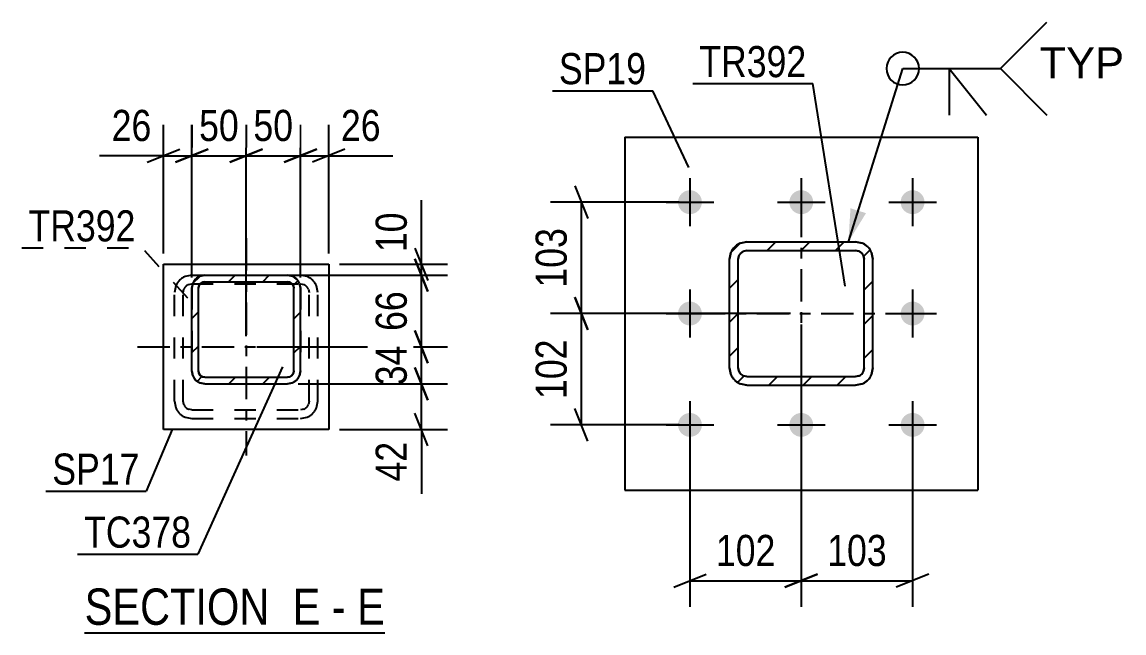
# Model space of a CAD drawing. Header units: millimetres. Extents: x 0 to 841, y 0 to 594.
# Drawn here: x 152.3 to 253.8, y 125.9 to 182.2 of the extents above; entities that cross this region are included whole.
import ezdxf

# ---------------------------------------------------------------- set-up
doc = ezdxf.new("R2010")
doc.units = ezdxf.units.MM
doc.linetypes.add('DXK_LINE_DOT2', pattern=[3.9198, 1.9599, -1.9599])
doc.linetypes.add('DXK_LINE_DOT3', pattern=[5.9187, 2.979, -0.9799, 0.9799, -0.9799])
doc.styles.add('Arial', font='ARIAL.TTF', dxfattribs={"height": 0.2})
doc.styles.add('Arial Narrow', font='ARIALN.TTF', dxfattribs={"height": 0.2})

# ---------------------------------------------------------------- blocks, each defined once
blk = doc.blocks.new('Unknown-122567824-15 - 50653')
at = {"color": 6, "linetype": 'Continuous'}
blk.add_line((158.06, 125.94), (185.71, 125.94), dxfattribs=at)
at = {"color": 0, "linetype": 'Continuous'}
for points in [[(176.17, 126.69), (176.17, 130.19), (158.06, 130.19), (158.06, 126.69)], [(179.77, 126.69), (179.77, 130.19), (177.22, 130.19), (177.22, 126.69)], [(182.1, 126.69), (182.1, 130.19), (180.82, 130.19), (180.82, 126.69)], [(185.71, 126.69), (185.71, 130.19), (183.15, 130.19), (183.15, 126.69)]]:
    blk.add_wipeout(points, dxfattribs=at)
at = {"color": 7, "linetype": 'Continuous', "style": 'Arial Narrow'}
for s, p in [('SECTION ', (158.06, 126.69)), ('E', (177.22, 126.69)), ('E', (183.15, 126.69)), ('-', (180.82, 126.69))]:
    blk.add_text(s, height=3.34, dxfattribs=at).set_placement(p)
blk = doc.blocks.new('Part-122567824-50773 - 50653')
at = {"color": 7, "linetype": 'DXK_LINE_DOT3'}
for p, q in [((172.93, 162.27), (172.93, 142.27)), ((162.93, 152.27), (182.93, 152.27))]:
    blk.add_line(p, q, dxfattribs=at)
at = {"color": 7, "linetype": 'DXK_LINE_DOT2'}
for p, q in [((167.93, 158.87), (167.32, 158.74)), ((167.93, 158.87), (177.93, 158.87)), ((178.54, 158.74), (177.93, 158.87)), ((166.45, 157.88), (166.33, 157.27)), ((167.13, 157.27), (167.19, 157.57)), ((167.62, 158), (167.93, 158.07)), ((167.93, 158.07), (177.93, 158.07)), ((177.93, 158.07), (178.24, 158)), ((178.67, 157.57), (178.73, 157.27)), ((179.53, 157.27), (179.41, 157.88)), ((166.33, 147.27), (166.33, 157.27)), ((167.13, 147.27), (167.13, 157.27)), ((178.73, 147.27), (178.73, 157.27)), ((179.53, 147.27), (179.53, 157.27)), ((166.33, 147.27), (166.45, 146.65)), ((167.19, 146.96), (167.13, 147.27)), ((178.73, 147.27), (178.67, 146.96)), ((179.41, 146.65), (179.53, 147.27)), ((167.93, 146.47), (167.62, 146.53)), ((167.93, 146.47), (177.93, 146.47)), ((178.24, 146.53), (177.93, 146.47)), ((167.32, 145.79), (167.93, 145.67)), ((167.93, 145.67), (177.93, 145.67)), ((177.93, 145.67), (178.54, 145.79))]:
    blk.add_line(p, q, dxfattribs=at)
for centre, radius, start, end in [((167.93, 157.27), 1.6, 112.5, 157.5), ((177.93, 157.27), 1.6, 22.5, 67.5), ((167.93, 157.27), 0.8, 112.5, 157.5), ((177.93, 157.27), 0.8, 22.5, 67.5), ((167.93, 147.27), 1.6, 202.5, 247.5), ((167.93, 147.27), 0.8, 202.5, 247.5), ((177.93, 147.27), 0.8, 292.5, 337.5), ((177.93, 147.27), 1.6, 292.5, 337.5)]:
    blk.add_arc(centre, radius, start, end, dxfattribs=at)
blk = doc.blocks.new('Part-122567824-50669 - 50653')
at = {"linetype": 'Continuous'}
h = blk.add_hatch(dxfattribs=at)
h.set_pattern_fill('', scale=0.7, style=0, pattern_type=0)
h.set_pattern_definition([(45, (168.6712, 158.7738), (-1.57154, 1.57154), [])])
h.paths.add_polyline_path([(169.13, 158.87), (168.67, 158.77), (168.28, 158.51), (168.02, 158.12), (167.93, 157.67), (167.93, 150.07), (168.02, 149.61), (168.28, 149.22), (168.67, 148.96), (169.13, 148.87), (176.73, 148.87), (177.19, 148.96), (177.58, 149.22), (177.84, 149.61), (177.93, 150.07), (177.93, 157.67), (177.84, 158.12), (177.58, 158.51), (177.19, 158.77), (176.73, 158.87)])
h.paths.add_polyline_path([(176.73, 158.27), (176.96, 158.22), (177.15, 158.09), (177.28, 157.89), (177.33, 157.67), (177.33, 150.07), (177.28, 149.84), (177.15, 149.64), (176.96, 149.51), (176.73, 149.47), (169.13, 149.47), (168.9, 149.51), (168.71, 149.64), (168.58, 149.84), (168.53, 150.07), (168.53, 157.67), (168.58, 157.89), (168.71, 158.09), (168.9, 158.22), (169.13, 158.27)])
at = {"color": 7, "linetype": 'DXK_LINE_DOT2'}
for p, q in [((168.67, 158.77), (169.13, 158.87)), ((169.13, 158.87), (176.73, 158.87)), ((176.73, 158.87), (177.19, 158.77)), ((167.93, 157.67), (168.02, 158.12)), ((167.93, 157.67), (167.93, 150.07)), ((168.58, 157.89), (168.53, 157.67)), ((168.53, 150.07), (168.53, 157.67)), ((168.71, 158.09), (168.58, 157.89)), ((168.9, 158.22), (168.71, 158.09)), ((169.13, 158.27), (168.9, 158.22)), ((169.13, 158.27), (176.73, 158.27)), ((176.96, 158.22), (176.73, 158.27)), ((177.15, 158.09), (176.96, 158.22)), ((177.28, 157.89), (177.15, 158.09)), ((177.33, 157.67), (177.28, 157.89)), ((177.33, 150.07), (177.33, 157.67)), ((177.84, 158.12), (177.93, 157.67)), ((177.93, 157.67), (177.93, 150.07)), ((168.02, 149.61), (167.93, 150.07)), ((168.53, 150.07), (168.58, 149.84)), ((168.58, 149.84), (168.71, 149.64)), ((168.71, 149.64), (168.9, 149.51)), ((168.9, 149.51), (169.13, 149.47)), ((169.13, 149.47), (176.73, 149.47)), ((176.73, 149.47), (176.96, 149.51)), ((176.96, 149.51), (177.15, 149.64)), ((177.15, 149.64), (177.28, 149.84)), ((177.28, 149.84), (177.33, 150.07)), ((177.93, 150.07), (177.84, 149.61)), ((169.13, 148.87), (168.67, 148.96)), ((169.13, 148.87), (176.73, 148.87)), ((177.19, 148.96), (176.73, 148.87))]:
    blk.add_line(p, q, dxfattribs=at)
at = {"color": 2, "linetype": 'Continuous'}
for p, q in [((169.13, 158.87), (168.67, 158.77)), ((169.13, 158.87), (169.13, 158.87)), ((169.13, 158.87), (176.73, 158.87)), ((176.73, 158.87), (176.73, 158.87)), ((177.19, 158.77), (176.73, 158.87)), ((168.02, 158.12), (167.93, 157.67)), ((167.93, 157.67), (167.93, 157.67)), ((167.93, 150.07), (167.93, 157.67)), ((168.53, 157.67), (168.58, 157.89)), ((168.53, 157.67), (168.53, 157.67)), ((168.53, 150.07), (168.53, 157.67)), ((168.58, 157.89), (168.71, 158.09)), ((168.71, 158.09), (168.9, 158.22)), ((168.9, 158.22), (169.13, 158.27)), ((169.13, 158.27), (169.13, 158.27)), ((169.13, 158.27), (176.73, 158.27)), ((176.73, 158.27), (176.73, 158.27)), ((176.73, 158.27), (176.96, 158.22)), ((176.96, 158.22), (177.15, 158.09)), ((177.15, 158.09), (177.28, 157.89)), ((177.28, 157.89), (177.33, 157.67)), ((177.33, 157.67), (177.33, 157.67)), ((177.33, 150.07), (177.33, 157.67)), ((177.93, 157.67), (177.84, 158.12)), ((177.93, 157.67), (177.93, 157.67)), ((177.93, 150.07), (177.93, 157.67)), ((167.93, 150.07), (167.93, 150.07)), ((167.93, 150.07), (168.02, 149.61)), ((168.53, 150.07), (168.53, 150.07)), ((168.58, 149.84), (168.53, 150.07)), ((168.71, 149.64), (168.58, 149.84)), ((168.9, 149.51), (168.71, 149.64)), ((169.13, 149.47), (168.9, 149.51)), ((169.13, 149.47), (169.13, 149.47)), ((169.13, 149.47), (176.73, 149.47)), ((176.96, 149.51), (176.73, 149.47)), ((176.73, 149.47), (176.73, 149.47)), ((177.15, 149.64), (176.96, 149.51)), ((177.28, 149.84), (177.15, 149.64)), ((177.33, 150.07), (177.28, 149.84)), ((177.33, 150.07), (177.33, 150.07)), ((177.84, 149.61), (177.93, 150.07)), ((177.93, 150.07), (177.93, 150.07)), ((168.67, 148.96), (169.13, 148.87)), ((169.13, 148.87), (169.13, 148.87)), ((169.13, 148.87), (176.73, 148.87)), ((176.73, 148.87), (177.19, 148.96)), ((176.73, 148.87), (176.73, 148.87))]:
    blk.add_line(p, q, dxfattribs=at)
at = {"color": 7, "linetype": 'DXK_LINE_DOT3'}
blk.add_line((172.93, 153.87), (172.93, 153.86), dxfattribs=at)
at = {"color": 7, "linetype": 'DXK_LINE_DOT2'}
for centre, start, end in [((169.13, 157.67), 112.5, 157.5), ((176.73, 157.67), 22.5, 67.5), ((169.13, 150.07), 202.5, 247.5), ((176.73, 150.07), 292.5, 337.5)]:
    blk.add_arc(centre, 1.2, start, end, dxfattribs=at)
at = {"color": 2, "linetype": 'Continuous'}
for centre, start, end in [((169.13, 157.67), 112.5, 157.5), ((176.73, 157.67), 22.5, 67.5), ((169.13, 150.07), 202.5, 247.5), ((176.73, 150.07), 292.5, 337.5)]:
    blk.add_arc(centre, 1.2, start, end, dxfattribs=at)
blk = doc.blocks.new('Part-122567824-50673 - 50653')
at = {"color": 2, "linetype": 'Continuous'}
for p, q in [((165.33, 144.67), (165.33, 159.87)), ((165.33, 159.87), (180.53, 159.87)), ((180.53, 159.87), (180.53, 144.67)), ((180.53, 144.67), (165.33, 144.67))]:
    blk.add_line(p, q, dxfattribs=at)
blk = doc.blocks.new('Part-122567824-50852 - 50831')
at = {"color": 2, "linetype": 'Continuous'}
for p, q in [((207.8, 171.59), (207.8, 139.09)), ((207.8, 171.59), (240.3, 171.59)), ((240.3, 171.59), (240.3, 139.09)), ((207.8, 139.09), (240.3, 139.09))]:
    blk.add_line(p, q, dxfattribs=at)
blk = doc.blocks.new('Part-122567824-50951 - 50831')
at = {"linetype": 'Continuous'}
h = blk.add_hatch(dxfattribs=at)
h.set_pattern_fill('', scale=0.7, style=0, pattern_type=0)
h.set_pattern_definition([(45, (218.4405, 161.8218), (-1.57154, 1.57154), [])])
h.paths.add_polyline_path([(219.05, 161.94), (218.44, 161.82), (217.92, 161.47), (217.57, 160.96), (217.45, 160.34), (217.45, 150.34), (217.57, 149.73), (217.92, 149.21), (218.44, 148.87), (219.05, 148.74), (229.05, 148.74), (229.67, 148.87), (230.18, 149.21), (230.53, 149.73), (230.65, 150.34), (230.65, 160.34), (230.53, 160.96), (230.18, 161.47), (229.67, 161.82), (229.05, 161.94)])
h.paths.add_polyline_path([(229.05, 161.14), (229.36, 161.08), (229.62, 160.91), (229.79, 160.65), (229.85, 160.34), (229.85, 150.34), (229.79, 150.04), (229.62, 149.78), (229.36, 149.6), (229.05, 149.54), (219.05, 149.54), (218.75, 149.6), (218.49, 149.78), (218.31, 150.04), (218.25, 150.34), (218.25, 160.34), (218.31, 160.65), (218.49, 160.91), (218.75, 161.08), (219.05, 161.14)])
at = {"color": 7, "linetype": 'DXK_LINE_DOT3'}
for p, q in [((224.05, 165.34), (224.05, 145.34)), ((214.05, 155.34), (234.05, 155.34))]:
    blk.add_line(p, q, dxfattribs=at)
at = {"color": 7, "linetype": 'DXK_LINE_DOT2'}
for p, q in [((218.44, 161.82), (219.05, 161.94)), ((219.05, 161.94), (229.05, 161.94)), ((229.05, 161.94), (229.67, 161.82)), ((217.45, 160.34), (217.57, 160.96)), ((217.45, 150.34), (217.45, 160.34)), ((218.31, 160.65), (218.25, 160.34)), ((218.25, 150.34), (218.25, 160.34)), ((219.05, 161.14), (218.75, 161.08)), ((219.05, 161.14), (229.05, 161.14)), ((229.36, 161.08), (229.05, 161.14)), ((229.85, 160.34), (229.79, 160.65)), ((229.85, 150.34), (229.85, 160.34)), ((230.53, 160.96), (230.65, 160.34)), ((230.65, 150.34), (230.65, 160.34)), ((217.57, 149.73), (217.45, 150.34)), ((218.25, 150.34), (218.31, 150.04)), ((229.79, 150.04), (229.85, 150.34)), ((230.65, 150.34), (230.53, 149.73)), ((218.75, 149.6), (219.05, 149.54)), ((219.05, 149.54), (229.05, 149.54)), ((229.05, 149.54), (229.36, 149.6)), ((219.05, 148.74), (218.44, 148.87)), ((219.05, 148.74), (229.05, 148.74)), ((229.67, 148.87), (229.05, 148.74))]:
    blk.add_line(p, q, dxfattribs=at)
at = {"color": 2, "linetype": 'Continuous'}
for p, q in [((219.05, 161.94), (218.44, 161.82)), ((219.05, 161.94), (229.05, 161.94)), ((229.67, 161.82), (229.05, 161.94)), ((217.57, 160.96), (217.45, 160.34)), ((217.45, 150.34), (217.45, 160.34)), ((218.25, 160.34), (218.31, 160.65)), ((218.25, 150.34), (218.25, 160.34)), ((218.75, 161.08), (219.05, 161.14)), ((219.05, 161.14), (229.05, 161.14)), ((229.05, 161.14), (229.36, 161.08)), ((229.79, 160.65), (229.85, 160.34)), ((229.85, 150.34), (229.85, 160.34)), ((230.65, 160.34), (230.53, 160.96)), ((230.65, 150.34), (230.65, 160.34)), ((217.45, 150.34), (217.57, 149.73)), ((218.31, 150.04), (218.25, 150.34)), ((229.85, 150.34), (229.79, 150.04)), ((230.53, 149.73), (230.65, 150.34)), ((219.05, 149.54), (218.75, 149.6)), ((219.05, 149.54), (229.05, 149.54)), ((229.36, 149.6), (229.05, 149.54)), ((218.44, 148.87), (219.05, 148.74)), ((219.05, 148.74), (229.05, 148.74)), ((229.05, 148.74), (229.67, 148.87))]:
    blk.add_line(p, q, dxfattribs=at)
at = {"color": 7, "linetype": 'DXK_LINE_DOT2'}
for centre, radius, start, end in [((219.05, 160.34), 1.6, 112.5, 157.5), ((229.05, 160.34), 1.6, 22.5, 67.5), ((219.05, 160.34), 0.8, 112.5, 157.5), ((229.05, 160.34), 0.8, 22.5, 67.5), ((219.05, 150.34), 1.6, 202.5, 247.5), ((219.05, 150.34), 0.8, 202.5, 247.5), ((229.05, 150.34), 0.8, 292.5, 337.5), ((229.05, 150.34), 1.6, 292.5, 337.5)]:
    blk.add_arc(centre, radius, start, end, dxfattribs=at)
at = {"color": 2, "linetype": 'Continuous'}
for centre, radius, start, end in [((219.05, 160.34), 1.6, 112.5, 157.5), ((229.05, 160.34), 1.6, 22.5, 67.5), ((219.05, 160.34), 0.8, 112.5, 157.5), ((229.05, 160.34), 0.8, 22.5, 67.5), ((219.05, 150.34), 1.6, 202.5, 247.5), ((219.05, 150.34), 0.8, 202.5, 247.5), ((229.05, 150.34), 0.8, 292.5, 337.5), ((229.05, 150.34), 1.6, 292.5, 337.5)]:
    blk.add_arc(centre, radius, start, end, dxfattribs=at)
blk = doc.blocks.new('Bolt-122567824-50962 - 50831')
at = {"linetype": 'Continuous'}
for points in [[(213.8, 166.69, -1), (213.8, 164.49, -1)], [(224.05, 166.69, -1), (224.05, 164.49, -1)], [(234.3, 166.69, -1), (234.3, 164.49, -1)], [(213.8, 156.44, -1), (213.8, 154.24, -1)], [(234.3, 156.44, -1), (234.3, 154.24, -1)], [(213.8, 146.19, -1), (213.8, 143.99, -1)], [(224.05, 146.19, -1), (224.05, 143.99, -1)], [(234.3, 146.19, -1), (234.3, 143.99, -1)]]:
    blk.add_hatch(color=1, dxfattribs=at).paths.add_polyline_path(points)
at = {"color": 1, "linetype": 'Continuous'}
for p, q in [((213.8, 167.79), (213.8, 163.39)), ((224.05, 167.79), (224.05, 163.39)), ((234.3, 167.79), (234.3, 163.39)), ((211.6, 165.59), (216, 165.59)), ((221.85, 165.59), (226.25, 165.59)), ((232.1, 165.59), (236.5, 165.59)), ((213.8, 157.54), (213.8, 153.14)), ((234.3, 157.54), (234.3, 153.14)), ((211.6, 155.34), (216, 155.34)), ((232.1, 155.34), (236.5, 155.34)), ((213.8, 147.29), (213.8, 142.89)), ((224.05, 147.29), (224.05, 142.89)), ((234.3, 147.29), (234.3, 142.89)), ((211.6, 145.09), (216, 145.09)), ((221.85, 145.09), (226.25, 145.09)), ((232.1, 145.09), (236.5, 145.09))]:
    blk.add_line(p, q, dxfattribs=at)
blk = doc.blocks.new('StraightDimension-122567824-52712 - 50653')
at = {"color": 7, "linetype": 'Continuous'}
for p, q in [((189.07, 159.87), (189.07, 165.77)), ((189.07, 159.87), (189.07, 165.77)), ((188.47, 161.37), (189.67, 158.37)), ((189.67, 157.37), (188.47, 160.37)), ((181.53, 159.87), (191.47, 159.87)), ((189.07, 158.87), (189.07, 159.87)), ((177.73, 158.87), (191.47, 158.87))]:
    blk.add_line(p, q, dxfattribs=at)
at = {"color": 0}
blk.add_wipeout([(188.32, 165.25), (184.12, 165.25), (184.12, 160.39), (188.32, 160.39)], dxfattribs=at)
at = {"color": 3, "style": 'Arial Narrow'}
blk.add_text('10', height=2.863, rotation=90.0002, dxfattribs=at).set_placement((187.72, 160.99))
blk = doc.blocks.new('StraightDimension-122567824-52713 - 50653')
at = {"color": 7, "linetype": 'Continuous'}
for p, q in [((188.47, 160.37), (189.67, 157.37)), ((177.73, 158.87), (191.47, 158.87)), ((189.07, 152.27), (189.07, 158.87)), ((189.67, 150.77), (188.47, 153.77)), ((173.93, 152.27), (191.47, 152.27))]:
    blk.add_line(p, q, dxfattribs=at)
at = {"color": 0}
blk.add_wipeout([(188.32, 157.99), (184.12, 157.99), (184.12, 153.14), (188.32, 153.14)], dxfattribs=at)
at = {"color": 3, "style": 'Arial Narrow'}
blk.add_text('66', height=2.863, rotation=90.0002, dxfattribs=at).set_placement((187.72, 153.74))
blk = doc.blocks.new('StraightDimension-122567824-52714 - 50653')
at = {"color": 7, "linetype": 'Continuous'}
for p, q in [((188.47, 153.77), (189.67, 150.77)), ((173.93, 152.27), (191.47, 152.27)), ((189.07, 148.87), (189.07, 152.27)), ((189.67, 147.37), (188.47, 150.37)), ((177.73, 148.87), (191.47, 148.87))]:
    blk.add_line(p, q, dxfattribs=at)
at = {"color": 0}
blk.add_wipeout([(188.32, 152.99), (184.12, 152.99), (184.12, 148.14), (188.32, 148.14)], dxfattribs=at)
at = {"color": 3, "style": 'Arial Narrow'}
blk.add_text('34', height=2.863, rotation=90.0002, dxfattribs=at).set_placement((187.72, 148.74))
blk = doc.blocks.new('StraightDimension-122567824-52715 - 50653')
at = {"color": 7, "linetype": 'Continuous'}
for p, q in [((188.47, 150.37), (189.67, 147.37)), ((177.73, 148.87), (191.47, 148.87)), ((189.07, 144.67), (189.07, 148.87)), ((189.67, 143.17), (188.47, 146.17)), ((181.53, 144.67), (191.47, 144.67)), ((189.07, 144.67), (189.07, 138.76)), ((189.07, 144.67), (189.07, 138.76))]:
    blk.add_line(p, q, dxfattribs=at)
at = {"color": 0}
blk.add_wipeout([(188.32, 144.14), (184.12, 144.14), (184.12, 139.28), (188.32, 139.28)], dxfattribs=at)
at = {"color": 3, "style": 'Arial Narrow'}
blk.add_text('42', height=2.863, rotation=90.0002, dxfattribs=at).set_placement((187.72, 139.88))
blk = doc.blocks.new('StraightDimension-122567824-52753 - 50653')
at = {"color": 7, "linetype": 'Continuous'}
for p, q in [((177.93, 158.67), (177.93, 172.72)), ((180.53, 160.87), (180.53, 172.72)), ((176.43, 169.27), (179.43, 170.47)), ((177.93, 169.87), (180.53, 169.87)), ((182.03, 170.47), (179.03, 169.27)), ((180.53, 169.87), (186.44, 169.87)), ((180.53, 169.87), (186.44, 169.87))]:
    blk.add_line(p, q, dxfattribs=at)
at = {"color": 0}
blk.add_wipeout([(185.91, 170.62), (185.91, 174.82), (181.06, 174.82), (181.06, 170.62)], dxfattribs=at)
at = {"color": 3, "style": 'Arial Narrow'}
blk.add_text('26', height=2.863, dxfattribs=at).set_placement((181.66, 171.22))
blk = doc.blocks.new('StraightDimension-122567824-52754 - 50653')
at = {"color": 7, "linetype": 'Continuous'}
for p, q in [((172.93, 153.27), (172.93, 172.72)), ((177.93, 158.67), (177.93, 172.72)), ((171.43, 169.27), (174.43, 170.47)), ((172.93, 169.87), (177.93, 169.87)), ((179.43, 170.47), (176.43, 169.27))]:
    blk.add_line(p, q, dxfattribs=at)
at = {"color": 0}
blk.add_wipeout([(177.86, 170.62), (177.86, 174.82), (173, 174.82), (173, 170.62)], dxfattribs=at)
at = {"color": 3, "style": 'Arial Narrow'}
blk.add_text('50', height=2.863, dxfattribs=at).set_placement((173.6, 171.22))
blk = doc.blocks.new('StraightDimension-122567824-52755 - 50653')
at = {"color": 7, "linetype": 'Continuous'}
for p, q in [((167.93, 158.66), (167.93, 172.72)), ((172.93, 153.27), (172.93, 172.72)), ((166.43, 169.27), (169.43, 170.47)), ((167.93, 169.87), (172.93, 169.87)), ((174.43, 170.47), (171.43, 169.27))]:
    blk.add_line(p, q, dxfattribs=at)
at = {"color": 0}
blk.add_wipeout([(172.86, 170.62), (172.86, 174.82), (168, 174.82), (168, 170.62)], dxfattribs=at)
at = {"color": 3, "style": 'Arial Narrow'}
blk.add_text('50', height=2.863, dxfattribs=at).set_placement((168.6, 171.22))
blk = doc.blocks.new('StraightDimension-122567824-52756 - 50653')
at = {"color": 7, "linetype": 'Continuous'}
for p, q in [((165.33, 160.87), (165.33, 172.72)), ((167.93, 158.66), (167.93, 172.72)), ((165.33, 169.87), (159.42, 169.87)), ((165.33, 169.87), (159.42, 169.87)), ((163.83, 169.27), (166.83, 170.47)), ((165.33, 169.87), (167.93, 169.87)), ((169.43, 170.47), (166.43, 169.27))]:
    blk.add_line(p, q, dxfattribs=at)
at = {"color": 0}
blk.add_wipeout([(164.81, 170.62), (164.81, 174.82), (159.95, 174.82), (159.95, 170.62)], dxfattribs=at)
at = {"color": 3, "style": 'Arial Narrow'}
blk.add_text('26', height=2.863, dxfattribs=at).set_placement((160.55, 171.22))
blk = doc.blocks.new('StraightDimension-122567824-52833 - 50831')
at = {"color": 7, "linetype": 'Continuous'}
for p, q in [((203.2, 167.09), (204.4, 164.09)), ((212.8, 165.59), (200.95, 165.59)), ((203.8, 155.34), (203.8, 165.59)), ((204.4, 153.84), (203.2, 156.84)), ((223.05, 155.34), (200.95, 155.34))]:
    blk.add_line(p, q, dxfattribs=at)
at = {"color": 0}
blk.add_wipeout([(203.05, 163.81), (198.85, 163.81), (198.85, 157.13), (203.05, 157.13)], dxfattribs=at)
at = {"color": 3, "style": 'Arial Narrow'}
blk.add_text('103', height=2.863, rotation=90.0002, dxfattribs=at).set_placement((202.45, 157.73))
blk = doc.blocks.new('StraightDimension-122567824-52834 - 50831')
at = {"color": 7, "linetype": 'Continuous'}
for p, q in [((203.2, 156.84), (204.4, 153.84)), ((223.05, 155.34), (200.95, 155.34)), ((203.8, 145.09), (203.8, 155.34)), ((204.4, 143.59), (203.2, 146.59)), ((212.8, 145.09), (200.95, 145.09))]:
    blk.add_line(p, q, dxfattribs=at)
at = {"color": 0}
blk.add_wipeout([(203.05, 153.56), (198.85, 153.56), (198.85, 146.88), (203.05, 146.88)], dxfattribs=at)
at = {"color": 3, "style": 'Arial Narrow'}
blk.add_text('102', height=2.863, rotation=90.0002, dxfattribs=at).set_placement((202.45, 147.48))
blk = doc.blocks.new('StraightDimension-122567824-52862 - 50831')
at = {"color": 7, "linetype": 'Continuous'}
for p, q in [((224.05, 154.34), (224.05, 128.35)), ((234.3, 144.09), (234.3, 128.35)), ((222.55, 130.15), (225.55, 131.35)), ((235.8, 131.35), (232.8, 130.15)), ((224.05, 130.75), (234.3, 130.75))]:
    blk.add_line(p, q, dxfattribs=at)
at = {"color": 0}
blk.add_wipeout([(232.52, 131.5), (232.52, 135.7), (225.84, 135.7), (225.84, 131.5)], dxfattribs=at)
at = {"color": 3, "style": 'Arial Narrow'}
blk.add_text('103', height=2.863, dxfattribs=at).set_placement((226.44, 132.1))
blk = doc.blocks.new('StraightDimension-122567824-52863 - 50831')
at = {"color": 7, "linetype": 'Continuous'}
for p, q in [((224.05, 154.34), (224.05, 128.35)), ((213.8, 144.09), (213.8, 128.35)), ((212.3, 130.15), (215.3, 131.35)), ((225.55, 131.35), (222.55, 130.15)), ((213.8, 130.75), (224.05, 130.75))]:
    blk.add_line(p, q, dxfattribs=at)
at = {"color": 0}
blk.add_wipeout([(222.27, 131.5), (222.27, 135.7), (215.59, 135.7), (215.59, 131.5)], dxfattribs=at)
at = {"color": 3, "style": 'Arial Narrow'}
blk.add_text('102', height=2.863, dxfattribs=at).set_placement((216.19, 132.1))
blk = doc.blocks.new('Mark-122567824-52791 - 50653')
at = {"color": 30, "linetype": 'Continuous'}
for p in [(176.28, 150.43), (157.41, 133.19)]:
    blk.add_line(p, (168.47, 133.19), dxfattribs=at)
at = {"color": 0}
blk.add_wipeout([(167.87, 133.79), (167.87, 136.79), (158.01, 136.79), (158.01, 133.79)], dxfattribs=at)
blk.add_wipeout([(167.87, 133.79), (167.87, 136.79), (158.01, 136.79), (158.01, 133.79)], dxfattribs=at)
at = {"color": 3, "style": 'Arial Narrow'}
blk.add_text('TC378', height=2.863, dxfattribs=at).set_placement((158.01, 133.79))
blk = doc.blocks.new('Mark-122567824-52794 - 50653')
at = {"color": 30, "linetype": 'Continuous'}
for p in [(166.13, 144.67), (154.48, 138.99)]:
    blk.add_line(p, (163.72, 138.99), dxfattribs=at)
at = {"color": 0}
blk.add_wipeout([(163.12, 139.59), (163.12, 142.59), (155.08, 142.59), (155.08, 139.59)], dxfattribs=at)
blk.add_wipeout([(163.12, 139.59), (163.12, 142.59), (155.08, 142.59), (155.08, 139.59)], dxfattribs=at)
at = {"color": 3, "style": 'Arial Narrow'}
blk.add_text('SP17', height=2.863, dxfattribs=at).set_placement((155.08, 139.59))
blk = doc.blocks.new('Mark-122567824-52797 - 50653')
at = {"color": 30, "linetype": 'DXK_LINE_DOT2'}
for p in [(152.29, 161.38), (167.56, 156.75)]:
    blk.add_line(p, (163.36, 161.38), dxfattribs=at)
at = {"color": 0}
blk.add_wipeout([(162.76, 161.98), (162.76, 164.98), (152.89, 164.98), (152.89, 161.98)], dxfattribs=at)
blk.add_wipeout([(162.76, 161.98), (162.76, 164.98), (152.89, 164.98), (152.89, 161.98)], dxfattribs=at)
at = {"color": 3, "style": 'Arial Narrow'}
blk.add_text('TR392', height=2.863, dxfattribs=at).set_placement((152.89, 161.98))
blk = doc.blocks.new('Mark-122567824-52880 - 50831')
at = {"color": 30, "linetype": 'Continuous'}
for p in [(201.13, 175.85), (213.7, 168.79)]:
    blk.add_line(p, (210.37, 175.85), dxfattribs=at)
at = {"color": 0}
blk.add_wipeout([(209.77, 176.45), (209.77, 179.45), (201.73, 179.45), (201.73, 176.45)], dxfattribs=at)
blk.add_wipeout([(209.77, 176.45), (209.77, 179.45), (201.73, 179.45), (201.73, 176.45)], dxfattribs=at)
at = {"color": 3, "style": 'Arial Narrow'}
blk.add_text('SP19', height=2.863, dxfattribs=at).set_placement((201.73, 176.45))
blk = doc.blocks.new('Mark-122567824-52883 - 50831')
at = {"color": 30, "linetype": 'Continuous'}
for p in [(214.06, 176.5), (228.1, 157.85)]:
    blk.add_line(p, (225.12, 176.5), dxfattribs=at)
at = {"color": 0}
blk.add_wipeout([(224.52, 177.1), (224.52, 180.1), (214.66, 180.1), (214.66, 177.1)], dxfattribs=at)
blk.add_wipeout([(224.52, 177.1), (224.52, 180.1), (214.66, 180.1), (214.66, 177.1)], dxfattribs=at)
at = {"color": 3, "style": 'Arial Narrow'}
blk.add_text('TR392', height=2.863, dxfattribs=at).set_placement((214.66, 177.1))
blk = doc.blocks.new('WeldMark-122567824-53568 - 50831')
at = {"linetype": 'Continuous'}
blk.add_hatch(color=30, dxfattribs=at).paths.add_polyline_path([(230.01, 164.58), (228.39, 161.94), (228.58, 165.03)])
at = {"color": 30, "linetype": 'Continuous'}
for p, q in [((228.39, 161.94), (233.39, 177.89)), ((233.39, 177.89), (242.39, 177.89))]:
    blk.add_line(p, q, dxfattribs=at)
at = {"color": 3, "linetype": 'Continuous'}
for q in [(241.1, 173.6), (237.67, 173.6)]:
    blk.add_line((237.67, 177.89), q, dxfattribs=at)
for start, end in [(90, 270), (270, 90)]:
    blk.add_arc((233.39, 177.89), 1.5, start, end, dxfattribs=at)
at = {"color": 0, "linetype": 'Continuous'}
blk.add_wipeout([(253.76, 176.99), (253.76, 179.99), (245.99, 179.99), (245.99, 176.99)], dxfattribs=at)
blk.add_wipeout([(253.76, 176.99), (253.76, 179.99), (245.99, 179.99), (245.99, 176.99)], dxfattribs=at)
at = {"color": 3, "linetype": 'Continuous'}
for q in [(246.67, 182.17), (246.67, 173.6)]:
    blk.add_line((242.39, 177.89), q, dxfattribs=at)
at = {"color": 3, "linetype": 'Continuous', "style": 'Arial'}
blk.add_text('TYP', height=2.865, dxfattribs=at).set_placement((245.99, 176.99))

msp = doc.modelspace()

# ---------------------------------------------------------------- block references
for name in ['Part-122567824-50852 - 50831', 'Bolt-122567824-50962 - 50831', 'Part-122567824-50951 - 50831', 'Part-122567824-50773 - 50653', 'Part-122567824-50673 - 50653', 'Part-122567824-50669 - 50653', 'Unknown-122567824-15 - 50653']:
    msp.add_blockref(name, (0, 0))

# ---------------------------------------------------------------- next in the draw order: block references
for name in ['Mark-122567824-52880 - 50831', 'StraightDimension-122567824-52833 - 50831', 'StraightDimension-122567824-52712 - 50653']:
    msp.add_blockref(name, (0, 0))

# ---------------------------------------------------------------- next in the draw order: block references
for name in ['Mark-122567824-52883 - 50831', 'StraightDimension-122567824-52713 - 50653', 'StraightDimension-122567824-52834 - 50831']:
    msp.add_blockref(name, (0, 0))

# ---------------------------------------------------------------- next in the draw order: block references
for name in ['WeldMark-122567824-53568 - 50831', 'StraightDimension-122567824-52753 - 50653', 'StraightDimension-122567824-52862 - 50831', 'StraightDimension-122567824-52714 - 50653']:
    msp.add_blockref(name, (0, 0))

# ---------------------------------------------------------------- next in the draw order: block references
for name in ['StraightDimension-122567824-52754 - 50653', 'StraightDimension-122567824-52863 - 50831', 'Mark-122567824-52791 - 50653', 'StraightDimension-122567824-52715 - 50653']:
    msp.add_blockref(name, (0, 0))

# ---------------------------------------------------------------- next in the draw order: block references
for name in ['StraightDimension-122567824-52755 - 50653', 'Mark-122567824-52794 - 50653']:
    msp.add_blockref(name, (0, 0))

# ---------------------------------------------------------------- next in the draw order: block references
msp.add_blockref('StraightDimension-122567824-52756 - 50653', (0, 0))

# ---------------------------------------------------------------- next in the draw order: block references
msp.add_blockref('Mark-122567824-52797 - 50653', (0, 0))

doc.saveas('drawing.dxf')
